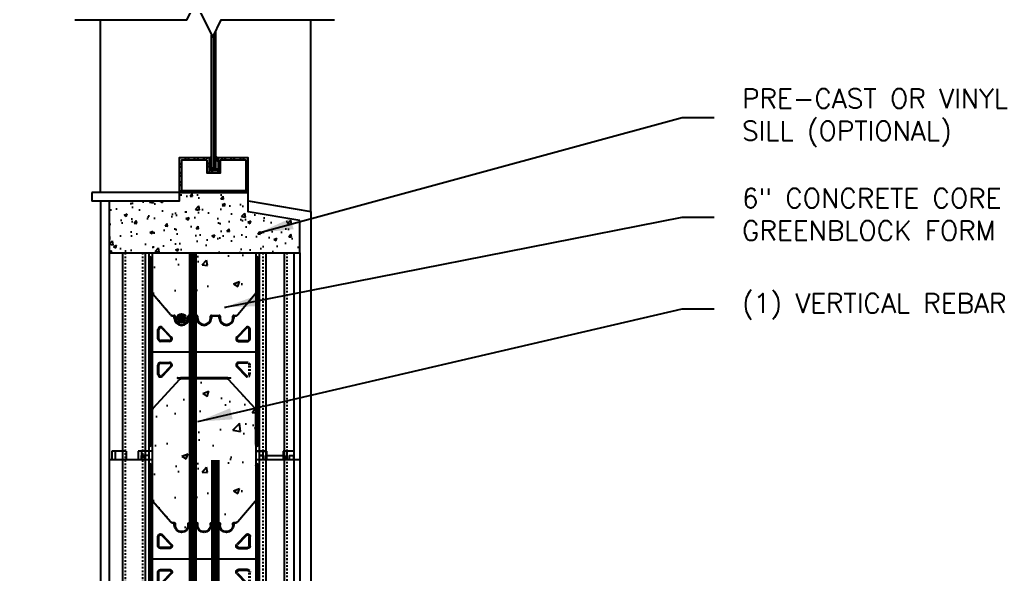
# Model space of a CAD drawing. Header units: inches. Extents: x -50 to 119, y -110 to 80.
# Drawn here: x 52.9 to 110.2, y -74.1 to -41.9 of the extents above; entities that cross this region are included whole.
import ezdxf

# ---------------------------------------------------------------- set-up
doc = ezdxf.new("R2010")
doc.units = ezdxf.units.IN
doc.header["$MEASUREMENT"] = 0
doc.linetypes.add('DASHED2', pattern=[0.375, 0.25, -0.125])
for name, color, linetype in [('LAYER 12', 12, 'Continuous'), ('LAYER 13', 13, 'Continuous'), ('LAYER 3', 3, 'Continuous'), ('LAYER 5', 5, 'Continuous'), ('LAYER 7', 7, 'Continuous'), ('LAYER 8', 8, 'Continuous')]:
    doc.layers.add(name, color=color, linetype=linetype)
doc.styles.add('NOTES', font='simplex.shx', dxfattribs={"height": 1})
doc.dimstyles.new('DIM-16', dxfattribs={"dimscale": 16, "dimtxt": 0.09375, "dimasz": 0.125, "dimexe": 0.1875, "dimexo": 0.0625, "dimgap": 0.0625, "dimtad": 0, "dimtih": 1, "dimtoh": 1, "dimdec": 4, "dimzin": 3, "dimdsep": 46, "dimlunit": 4, "dimtxsty": 'NOTES', "dimcen": 0.0625, "dimclrt": 4, "dimadec": 0, "dimazin": 0, "dimtfac": 1, "dimtdec": 4, "dimtofl": 0, "dimtmove": 0, "dimatfit": 3, "dimfxl": 1, "dimfrac": 2, "dimtolj": 1, "dimtzin": 0, "dimarcsym": 0})

# ---------------------------------------------------------------- blocks, each defined once
blk = doc.blocks.new('A$C01DD0D20')
at = {"layer": 'LAYER 12'}
for p, q in [((0.35, 12.5), (0.975, 12.5)), ((0.35, 12.5), (0.35, 0)), ((0.35, 12.5), (0.975, 12.5)), ((0.35, 12.5), (0.35, 12)), ((0.925, 12.5), (0.925, 0)), ((0.975, 12.5), (0.975, 12)), ((0.975, 12.5), (0.975, 12)), ((1.937, 12.5), (1.937, 12)), ((1.937, 12.5), (2.562, 12.5)), ((1.937, 12.5), (1.937, 12)), ((1.937, 12.5), (2.562, 12.5)), ((1.987, 12.5), (1.987, 0)), ((2.112, 12.25), (2.112, 12)), ((2.112, 12.25), (2.362, 12.25)), ((2.362, 12.25), (2.362, 0)), ((2.562, 12.5), (2.562, 12)), ((8.562, 12.5), (9.187, 12.5)), ((8.562, 12.5), (8.562, 12)), ((8.562, 12.5), (9.187, 12.5)), ((8.762, 12.25), (8.762, 0)), ((8.762, 12.25), (9.012, 12.25)), ((8.762, 12.25), (8.762, 12)), ((8.762, 12.25), (9.012, 12.25)), ((9.012, 12.25), (9.012, 12)), ((9.012, 12.25), (9.012, 12)), ((9.187, 12.5), (9.187, 12)), ((9.187, 12.5), (9.187, 12)), ((10.087, 12.5), (10.087, 12)), ((10.087, 12.5), (10.712, 12.5)), ((10.087, 12.5), (10.087, 12)), ((10.087, 12.5), (10.712, 12.5)), ((10.712, 12.5), (10.712, 12)), ((10.712, 12.5), (10.712, 12)), ((2.41, 11.727), (2.497, 11.777)), ((2.456, 11.648), (2.41, 11.727)), ((2.462, 11.625), (2.462, 0.927)), ((2.462, 11.586), (2.462, 11.623)), ((2.497, 11.777), (2.556, 11.675)), ((2.562, 11.65), (2.562, 9.67)), ((8.562, 9.67), (8.562, 11.65)), ((8.569, 11.675), (8.628, 11.777)), ((8.628, 11.777), (8.715, 11.727)), ((8.662, 11.625), (8.662, 0.927)), ((8.662, 11.623), (8.662, 11.586)), ((8.715, 11.727), (8.669, 11.648)), ((8.977, 12), (8.977, 0)), ((10.297, 12), (10.297, 0)), ((2.562, 9.67), (2.562, 2.909)), ((2.59, 9.601), (3.608, 8.411)), ((7.517, 8.411), (8.535, 9.601)), ((8.562, 2.909), (8.562, 9.67)), ((3.68, 8.38), (3.687, 8.38)), ((3.837, 8.38), (3.68, 8.38)), ((3.687, 8.38), (3.687, 8.33)), ((3.687, 8.33), (3.787, 8.33)), ((3.837, 8.28), (3.837, 8.225)), ((3.887, 8.225), (3.887, 8.33)), ((4.637, 8.33), (4.637, 8.225)), ((5.137, 8.38), (4.687, 8.38)), ((4.687, 8.225), (4.687, 8.28)), ((4.737, 8.33), (5.087, 8.33)), ((5.137, 8.28), (5.137, 8.225)), ((5.187, 8.225), (5.187, 8.33)), ((5.937, 8.33), (5.937, 8.225)), ((6.437, 8.38), (5.987, 8.38)), ((5.987, 8.225), (5.987, 8.28)), ((6.037, 8.33), (6.387, 8.33)), ((6.437, 8.28), (6.437, 8.225)), ((6.487, 8.225), (6.487, 8.33)), ((7.237, 8.33), (7.237, 8.225)), ((7.445, 8.38), (7.287, 8.38)), ((7.287, 8.225), (7.287, 8.28)), ((7.337, 8.33), (7.437, 8.33)), ((7.437, 8.33), (7.437, 8.38)), ((7.437, 8.38), (7.445, 8.38)), ((2.887, 7.02), (2.887, 7.561)), ((2.937, 7.02), (2.937, 7.561)), ((3.11, 7.63), (3.629, 7.089)), ((3.146, 7.665), (3.665, 7.124)), ((7.979, 7.665), (7.46, 7.124)), ((8.015, 7.63), (7.496, 7.089)), ((8.187, 7.02), (8.187, 7.561)), ((8.237, 7.02), (8.237, 7.561)), ((3.557, 6.92), (3.037, 6.92)), ((7.568, 6.92), (8.087, 6.92)), ((3.557, 6.87), (3.037, 6.87)), ((7.568, 6.87), (8.087, 6.87)), ((2.462, 6.25), (8.662, 6.25)), ((3.037, 5.65), (3.557, 5.65)), ((3.037, 5.6), (3.557, 5.6)), ((3.629, 5.431), (3.11, 4.89)), ((3.665, 5.396), (3.146, 4.855)), ((7.46, 5.396), (7.979, 4.855)), ((7.496, 5.431), (8.015, 4.89)), ((8.087, 5.65), (7.568, 5.65)), ((8.087, 5.6), (7.568, 5.6)), ((8.187, 4.959), (8.187, 5.5)), ((8.237, 4.959), (8.237, 5.5)), ((2.592, 2.979), (4.144, 4.656)), ((4.192, 4.77), (4.036, 4.755)), ((4.036, 4.735), (4.192, 4.72)), ((5.562, 4.77), (4.192, 4.77)), ((4.192, 4.72), (5.562, 4.72)), ((4.25, 4.7), (5.562, 4.7)), ((6.933, 4.77), (5.562, 4.77)), ((5.562, 4.72), (6.933, 4.72)), ((5.562, 4.7), (6.875, 4.7)), ((7.089, 4.755), (6.933, 4.77)), ((6.933, 4.72), (7.089, 4.735)), ((6.981, 4.656), (8.533, 2.979)), ((2.562, 0.9), (2.562, 2.909)), ((8.562, 2.909), (8.562, 0.9)), ((2.456, 0.902), (2.41, 0.823)), ((2.41, 0.823), (2.497, 0.773)), ((2.462, 0.964), (2.462, 0.927)), ((2.497, 0.773), (2.556, 0.875)), ((8.569, 0.875), (8.628, 0.773)), ((8.628, 0.773), (8.715, 0.823)), ((8.662, 0.927), (8.662, 0.964)), ((8.715, 0.823), (8.669, 0.902)), ((0.35, 0.5), (0.975, 0.5)), ((0.35, 0.5), (0.975, 0.5)), ((0.35, 0.5), (0.35, 0)), ((0.35, 0.5), (0.975, 0.5)), ((0.35, 0.5), (0.35, 0)), ((0.35, 0.5), (0.975, 0.5)), ((0.35, 0.5), (0.975, 0.5)), ((0.35, 0.5), (0.975, 0.5)), ((0.35, 0.5), (0.975, 0.5)), ((0.35, 0.5), (0.35, 0)), ((0.35, 0.5), (0.975, 0.5)), ((0.35, 0.5), (0.35, 0)), ((0.35, 0.5), (0.975, 0.5)), ((0.35, 0.5), (0.975, 0.5)), ((0.35, 0.5), (0.975, 0.5)), ((0.35, 0.5), (0.975, 0.5)), ((0.35, 0.5), (0.35, 0)), ((0.35, 0.5), (0.975, 0.5)), ((0.35, 0.5), (0.975, 0.5)), ((0.35, 0.5), (0.975, 0.5)), ((0.35, 0.5), (0.975, 0.5)), ((0.35, 0.5), (0.35, 0)), ((0.35, 0.5), (0.975, 0.5)), ((0.35, 0.5), (0.975, 0.5)), ((0.35, 0.5), (0.975, 0.5)), ((0.35, 0.5), (0.35, 0)), ((0.35, 0.5), (0.975, 0.5)), ((0.35, 0.5), (0.35, 0)), ((0.35, 0.5), (0.35, 0)), ((0.375, 0.25), (0.375, 0)), ((0.625, 0.25), (0.375, 0.25)), ((0.375, 0.25), (0.375, 0)), ((0.625, 0.25), (0.375, 0.25)), ((0.375, 0.25), (0.375, 0)), ((0.625, 0.25), (0.375, 0.25)), ((0.625, 0.25), (0.625, 0)), ((0.625, 0.25), (0.625, 0)), ((0.625, 0.25), (0.625, 0)), ((1.937, 0.25), (0.875, 0.25)), ((0.875, 0.25), (0.875, 0)), ((1.937, 0.25), (0.875, 0.25)), ((0.875, 0.25), (0.875, 0)), ((1.937, 0.25), (0.875, 0.25)), ((0.875, 0.25), (0.875, 0)), ((0.975, 0.5), (0.975, 0)), ((0.975, 0.5), (0.975, 0)), ((0.975, 0.5), (0.975, 0)), ((0.975, 0.5), (0.975, 0)), ((0.975, 0.5), (0.975, 0)), ((0.975, 0.5), (0.975, 0)), ((0.975, 0.5), (0.975, 0)), ((0.975, 0.5), (0.975, 0)), ((0.975, 0.5), (0.975, 0)), ((0.975, 0.5), (0.975, 0)), ((0.975, 0.5), (0.975, 0)), ((0.975, 0.5), (0.975, 0)), ((0.975, 0.5), (0.975, 0)), ((0.975, 0.5), (0.975, 0)), ((0.975, 0.5), (0.975, 0)), ((0.975, 0.5), (0.975, 0)), ((0.975, 0.5), (0.975, 0)), ((0.975, 0.5), (0.975, 0)), ((0.975, 0.5), (0.975, 0)), ((0.975, 0.5), (0.975, 0)), ((1.937, 0.5), (1.937, 0)), ((1.937, 0.5), (2.562, 0.5)), ((1.937, 0.5), (1.937, 0)), ((1.937, 0.5), (2.562, 0.5)), ((1.937, 0.5), (1.937, 0)), ((1.937, 0.5), (2.562, 0.5)), ((1.937, 0.5), (1.937, 0)), ((1.937, 0.5), (2.562, 0.5)), ((1.937, 0.5), (1.937, 0)), ((1.937, 0.5), (2.562, 0.5)), ((1.937, 0.5), (1.937, 0)), ((1.937, 0.5), (2.562, 0.5)), ((1.937, 0.5), (1.937, 0)), ((1.937, 0.5), (2.562, 0.5)), ((1.937, 0.5), (1.937, 0)), ((2.562, 0.5), (1.937, 0.5)), ((1.937, 0.5), (1.937, 0)), ((1.937, 0.5), (2.562, 0.5)), ((1.937, 0.5), (1.937, 0)), ((1.937, 0.5), (2.562, 0.5)), ((1.937, 0.5), (1.937, 0)), ((1.937, 0.5), (2.562, 0.5)), ((1.937, 0.5), (1.937, 0)), ((1.937, 0.5), (2.562, 0.5)), ((1.937, 0.5), (1.937, 0)), ((1.937, 0.5), (2.562, 0.5)), ((1.937, 0.5), (1.937, 0)), ((1.937, 0.5), (2.562, 0.5)), ((1.937, 0.5), (1.937, 0)), ((1.937, 0.5), (2.562, 0.5)), ((1.937, 0.5), (1.937, 0)), ((1.937, 0.5), (2.562, 0.5)), ((1.937, 0.5), (1.937, 0)), ((1.937, 0.5), (2.562, 0.5)), ((1.937, 0.5), (1.937, 0)), ((1.937, 0.5), (2.562, 0.5)), ((1.937, 0.5), (1.937, 0)), ((2.562, 0.5), (1.937, 0.5)), ((1.937, 0.5), (1.937, 0)), ((1.937, 0.5), (2.562, 0.5)), ((1.937, 0.5), (1.937, 0)), ((1.937, 0.5), (2.562, 0.5)), ((1.937, 0.5), (1.937, 0)), ((2.562, 0.5), (1.937, 0.5)), ((1.937, 0.5), (1.937, 0)), ((1.937, 0.5), (2.562, 0.5)), ((2.112, 0.25), (2.112, 0)), ((2.112, 0.25), (2.362, 0.25)), ((2.112, 0.25), (2.112, 0)), ((2.112, 0.25), (2.362, 0.25)), ((2.112, 0.25), (2.112, 0)), ((2.112, 0.25), (2.362, 0.25)), ((2.112, 0.25), (2.112, 0)), ((2.362, 0.25), (2.112, 0.25)), ((2.112, 0.25), (2.112, 0)), ((2.112, 0.25), (2.362, 0.25)), ((2.112, 0.25), (2.112, 0)), ((2.112, 0.25), (2.362, 0.25)), ((2.112, 0.25), (2.112, 0)), ((2.112, 0.25), (2.362, 0.25)), ((2.112, 0.25), (2.112, 0)), ((2.112, 0.25), (2.362, 0.25)), ((2.112, 0.25), (2.112, 0)), ((2.112, 0.25), (2.362, 0.25)), ((2.112, 0.25), (2.112, 0)), ((2.362, 0.25), (2.112, 0.25)), ((2.112, 0.25), (2.112, 0)), ((2.112, 0.25), (2.362, 0.25)), ((2.112, 0.25), (2.112, 0)), ((2.362, 0.25), (2.112, 0.25)), ((2.362, 0.25), (2.362, 0)), ((2.362, 0.25), (2.362, 0)), ((2.362, 0.25), (2.362, 0)), ((2.562, 0.5), (2.562, 0)), ((2.562, 0.5), (2.562, 0)), ((2.562, 0.5), (2.562, 0)), ((2.562, 0.5), (2.562, 0)), ((2.562, 0.5), (2.562, 0)), ((2.562, 0.5), (2.562, 0)), ((2.562, 0.5), (2.562, 0)), ((2.562, 0.5), (2.562, 0)), ((2.562, 0.5), (2.562, 0)), ((2.562, 0.5), (2.562, 0)), ((2.562, 0.5), (2.562, 0)), ((8.562, 0.5), (9.183, 0.5)), ((8.562, 0.5), (9.183, 0.5)), ((8.562, 0.5), (9.183, 0.5)), ((8.758, 0.25), (8.758, 0)), ((8.758, 0.25), (9.008, 0.25)), ((8.758, 0.25), (9.008, 0.25)), ((8.758, 0.25), (8.758, 0)), ((8.758, 0.25), (9.008, 0.25)), ((8.762, 0.5), (8.762, 0)), ((8.762, 0.5), (9.387, 0.5)), ((8.962, 0.25), (9.212, 0.25)), ((9.008, 0.25), (9.008, 0)), ((9.008, 0.25), (9.008, 0)), ((9.008, 0.25), (9.008, 0)), ((9.183, 0.5), (9.183, 0)), ((9.183, 0.5), (9.183, 0)), ((9.183, 0.5), (9.183, 0)), ((9.212, 0.25), (9.212, 0)), ((9.387, 0.5), (9.387, 0)), ((10.083, 0.5), (10.083, 0)), ((10.083, 0.5), (10.708, 0.5)), ((10.083, 0.5), (10.083, 0)), ((10.083, 0.5), (10.708, 0.5)), ((10.083, 0.5), (10.083, 0)), ((10.083, 0.5), (10.708, 0.5)), ((10.287, 0.5), (10.287, 0)), ((10.287, 0.5), (10.912, 0.5)), ((10.708, 0.5), (10.708, 0)), ((10.708, 0.5), (10.708, 0)), ((10.708, 0.5), (10.708, 0)), ((10.912, 0.5), (10.912, 0))]:
    blk.add_line(p, q, dxfattribs=at)
at = {"layer": 'LAYER 12', "linetype": 'DASHED2', "ltscale": 0.15}
for p, q in [((0.765, 12.5), (0.765, 0)), ((2.147, 12.5), (2.147, 0)), ((9.137, 12), (9.137, 0)), ((10.137, 12), (10.137, 0)), ((2.887, 4.959), (2.887, 5.5)), ((2.937, 4.959), (2.937, 5.5))]:
    blk.add_line(p, q, dxfattribs=at)
at = {"layer": 'LAYER 12'}
for centre, radius, start, end in [((2.412, 11.623), 0.05, 0, 30), ((2.512, 11.65), 0.05, 0, 30), ((8.612, 11.65), 0.05, 150, 180), ((8.712, 11.623), 0.05, 150, 180), ((2.662, 9.67), 0.1, 180, 223.8309), ((8.462, 9.67), 0.1, 316.1691, 360), ((3.68, 8.48), 0.1, 223.8309, 270), ((3.787, 8.28), 0.05, 360, 90), ((3.837, 8.33), 0.05, 0, 90), ((4.262, 8.225), 0.425, 180, 360), ((4.262, 8.225), 0.375, 180, 0), ((4.687, 8.33), 0.05, 90, 180), ((4.737, 8.28), 0.05, 90, 180), ((5.087, 8.28), 0.05, 360, 90), ((5.137, 8.33), 0.05, 0, 90), ((5.562, 8.225), 0.425, 180, 270), ((5.562, 8.225), 0.375, 180, 270), ((5.562, 8.225), 0.425, 270, 0), ((5.562, 8.225), 0.375, 270, 0), ((5.987, 8.33), 0.05, 90, 180), ((6.037, 8.28), 0.05, 90, 180), ((6.387, 8.28), 0.05, 0, 90), ((6.437, 8.33), 0.05, 0, 90), ((6.862, 8.225), 0.425, 180, 0), ((6.862, 8.225), 0.375, 180, 0), ((7.287, 8.33), 0.05, 90, 180), ((7.337, 8.28), 0.05, 90, 180), ((7.445, 8.48), 0.1, 270, 316.1691), ((3.037, 7.561), 0.15, 43.8309, 180), ((3.037, 7.561), 0.1, 43.8309, 180), ((8.087, 7.561), 0.15, 0, 136.1691), ((8.087, 7.561), 0.1, 0, 136.1691), ((3.037, 7.02), 0.15, 180, 270), ((3.037, 7.02), 0.1, 180, 270), ((3.557, 7.02), 0.15, 270, 43.8309), ((3.557, 7.02), 0.1, 270, 43.8309), ((7.568, 7.02), 0.15, 136.1691, 270), ((7.568, 7.02), 0.1, 136.1691, 270), ((8.087, 7.02), 0.15, 270, 0), ((8.087, 7.02), 0.1, 270, 360), ((3.557, 5.5), 0.15, 316.1691, 90), ((3.557, 5.5), 0.1, 316.1691, 90), ((7.568, 5.5), 0.15, 90, 223.8309), ((7.568, 5.5), 0.1, 90, 223.8309), ((8.087, 5.5), 0.15, 360, 90), ((8.087, 5.5), 0.1, 0, 90), ((4.037, 4.745), 0.01, 97.4099, 262.5901), ((4.25, 4.55), 0.15, 90, 135), ((6.875, 4.55), 0.15, 45, 90), ((7.088, 4.745), 0.01, 277.4099, 82.5901), ((8.087, 4.959), 0.15, 223.8309, 360), ((8.087, 4.959), 0.1, 223.8309, 0), ((2.662, 2.909), 0.1, 135, 180), ((8.462, 2.909), 0.1, 360, 45), ((2.412, 0.927), 0.05, 330, 360), ((2.512, 0.9), 0.05, 330, 360), ((8.612, 0.9), 0.05, 180, 210), ((8.712, 0.927), 0.05, 180, 210)]:
    blk.add_arc(centre, radius, start, end, dxfattribs=at)
at = {"layer": 'LAYER 12', "linetype": 'DASHED2', "ltscale": 0.15}
for centre, radius, start, end in [((3.037, 5.5), 0.15, 90, 180), ((3.037, 5.5), 0.1, 90, 180), ((3.037, 4.959), 0.15, 180, 316.1691), ((3.037, 4.959), 0.1, 180, 316.1691)]:
    blk.add_arc(centre, radius, start, end, dxfattribs=at)
at = {"layer": 'LAYER 5'}
for p, q in [((2.562, 12.5), (2.562, 0)), ((8.562, 12.5), (8.562, 0)), ((0, 12), (0, 0)), ((0, 12), (2.562, 12)), ((8.562, 12), (11.062, 12)), ((11.062, 12), (11.062, 0)), ((0, 0), (2.562, 0)), ((8.562, 0), (11.062, 0))]:
    blk.add_line(p, q, dxfattribs=at)

msp = doc.modelspace()

# ---------------------------------------------------------------- hatches: boundary and pattern name
at = {"layer": 'LAYER 12'}
h = msp.add_hatch(dxfattribs=at)
h.set_pattern_fill('ANSI31', color=256, scale=0.5, style=0)
h.set_pattern_definition([(45, (63.937415, -50.67978), (-0.044194, 0.044194), [])])
h.paths.add_polyline_path([(64.43742, -50.55478), (63.93742, -50.55478), (63.93742, -50.67978), (64.43742, -50.67978)])
at = {"layer": 'LAYER 13'}
h = msp.add_hatch(dxfattribs=at)
h.set_pattern_fill('AR-CONC', color=256, scale=0.25, style=0)
h.set_pattern_definition([(50, (58.1249, -55.4298), (1.79315, -0.15688), [0.1875, -2.0625]), (355, (58.125, -55.4298), (-0.34688, 1.88048), [0.15, -1.65]), (100.451, (58.2743, -55.4429), (1.44627, 1.7236), [0.15935, -1.75286]), (46.184, (58.125, -54.9298), (2.6681, -0.4138), [0.28125, -3.09375]), (96.636, (58.3473, -54.9643), (2.33666, 2.4353), [0.239, -2.6293]), (351.184, (58.125, -54.9298), (2.33665, 2.4353), [0.225, -2.475]), (21, (58.3749, -55.0548), (1.49227, -1.00655), [0.1875, -2.0625]), (326, (58.375, -55.0548), (0.6083, 1.81288), [0.15, -1.65]), (71.451, (58.4993, -55.1387), (2.10056, 0.80633), [0.15935, -1.75286]), (37.5, (58.1249, -55.4298), (0.0304, 0.832235), [0, -1.63, 0, -1.675, 0, -1.65625]), (7.5, (58.1249, -55.4298), (0.657674, 0.98603), [0, -0.955, 0, -1.5925, 0, -0.63125]), (327.5, (57.5674, -55.4298), (1.334556, -0.056387), [0, -0.625, 0, -1.95, 0, -2.5875]), (317.5, (57.3174, -55.4298), (1.45797, 0.25026), [0, -0.8125, 0, -1.295, 0, -1.8375])])
h.paths.add_polyline_path([(66.18742, -51.92978), (62.18742, -51.92978), (62.18742, -52.42978), (58.12492, -52.42978), (58.12492, -55.42978), (69.18742, -55.42978), (69.18742, -53.90448), (69.18742, -53.55478), (66.18742, -53.05478)])
h = msp.add_hatch(dxfattribs=at)
h.set_pattern_fill('AR-CONC', color=256, scale=0.5, style=0)
h.set_pattern_definition([(50, (60.625, -59.5798), (3.5863, -0.3138), [0.375, -4.125]), (355, (60.625, -59.5798), (-0.6938, 3.761), [0.3, -3.3]), (100.45, (60.9238, -59.606), (2.8925, 3.4472), [0.3187, -3.5057]), (46.184, (60.625, -58.58), (5.3362, -0.8276), [0.5625, -6.1875]), (96.64, (61.0696, -58.649), (4.6733, 4.8706), [0.478, -5.2586]), (351.18, (60.625, -58.58), (4.6733, 4.8706), [0.45, -4.95]), (21, (61.125, -58.8298), (2.9845, -2.0131), [0.375, -4.125]), (326, (61.125, -58.8298), (1.2166, 3.6258), [0.3, -3.3]), (71.45, (61.3736, -58.9975), (4.2011, 1.6127), [0.3187, -3.5057]), (37.5, (60.6249, -59.5798), (0.0608, 1.66447), [0, -3.26, 0, -3.35, 0, -3.3125]), (7.5, (60.625, -59.5798), (1.31535, 1.97206), [0, -1.91, 0, -3.185, 0, -1.2625]), (327.5, (59.5099, -59.5798), (2.66911, -0.11277), [0, -1.25, 0, -3.9, 0, -5.175]), (317.5, (59.01, -59.5798), (2.9159, 0.5005), [0, -1.625, 0, -2.59, 0, -3.675])])
h.paths.add_polyline_path([(62.97492, -55.42978), (60.62492, -55.42978), (60.62492, -57.75955, 0.19361452), (60.65278, -57.8288), (61.6704, -59.01903, 0.22352826), (61.74992, -59.04951), (61.74992, -59.04978), (61.89992, -59.04978, -0.41421356), (61.94992, -59.09978), (61.94992, -59.20478, 1), (62.69992, -59.20478), (62.69992, -59.09978, -0.41421356), (62.74992, -59.04978), (62.97492, -59.04978)])
h.paths.add_polyline_path([(62.57492, -59.20478, -1), (62.07492, -59.20478, -1)], flags=16)
h.paths.add_polyline_path([(66.62492, -55.78024), (66.62492, -55.42978), (62.97492, -55.42978), (62.97492, -59.04978), (63.19992, -59.04978, -0.41421356), (63.24992, -59.09978), (63.24992, -59.20478, 0.41421356), (63.62492, -59.57978, 0.41421356), (63.99992, -59.20478), (63.99992, -59.09978, -0.41421356), (64.04992, -59.04978), (64.49992, -59.04978, -0.41421356), (64.54992, -59.09978), (64.54992, -59.20478, 1), (65.29992, -59.20478), (65.29992, -59.09978, -0.41421356), (65.34992, -59.04978), (65.50729, -59.04978, 0.2344145), (65.58692, -59.01028), (66.60454, -57.82005, 0.16689885), (66.62492, -57.75838)])
h = msp.add_hatch(dxfattribs=at)
h.set_pattern_fill('AR-CONC', color=256, scale=0.5, style=0)
h.set_pattern_definition([(50, (60.625, -71.5798), (3.5863, -0.3138), [0.375, -4.125]), (355, (60.625, -71.5798), (-0.6938, 3.761), [0.3, -3.3]), (100.45, (60.9238, -71.606), (2.8925, 3.4472), [0.3187, -3.5057]), (46.184, (60.625, -70.58), (5.3362, -0.8276), [0.5625, -6.1875]), (96.636, (61.0696, -70.649), (4.6733, 4.8706), [0.478, -5.2586]), (351.184, (60.625, -70.58), (4.6733, 4.8706), [0.45, -4.95]), (21, (61.125, -70.8298), (2.9845, -2.0131), [0.375, -4.125]), (326, (61.125, -70.8298), (1.2166, 3.6258), [0.3, -3.3]), (71.45, (61.3736, -70.9975), (4.2011, 1.6127), [0.3187, -3.5057]), (37.5, (60.6249, -71.5798), (0.0608, 1.66447), [0, -3.26, 0, -3.35, 0, -3.3125]), (7.5, (60.625, -71.5798), (1.31535, 1.97206), [0, -1.91, 0, -3.185, 0, -1.2625]), (327.5, (59.5099, -71.5798), (2.66911, -0.11277), [0, -1.25, 0, -3.9, 0, -5.175]), (317.5, (59.01, -71.5798), (2.91593, 0.50052), [0, -1.625, 0, -2.59, 0, -3.675])])
h.paths.add_polyline_path([(62.97492, -62.72978), (62.31205, -62.72978, 0.21910702), (62.1981, -62.78223), (60.64895, -64.45617, 0.17887258), (60.62492, -64.5212), (60.62492, -66.52932), (60.62492, -67.42978), (60.62492, -69.75955, 0.19361452), (60.65278, -69.8288), (61.6704, -71.01903, 0.22352826), (61.74992, -71.04951), (61.74992, -71.04978), (61.89992, -71.04978, -0.41421356), (61.94992, -71.09978), (61.94992, -71.20478, 1), (62.69992, -71.20478), (62.69992, -71.09978, -0.41421356), (62.74992, -71.04978), (62.97492, -71.04978)])
h.paths.add_polyline_path([(64.27492, -62.72978), (63.62492, -62.72978), (62.97492, -62.72978), (62.97492, -71.04978), (63.19992, -71.04978, -0.41421356), (63.24992, -71.09978), (63.24992, -71.20478, 0.41421356), (63.62492, -71.57978, 0.41421356), (63.99992, -71.20478), (63.99992, -71.09978, -0.41421356), (64.04992, -71.04978), (64.27492, -71.04978)])
h.paths.add_polyline_path([(66.62492, -64.5212, 0.19891237), (66.59563, -64.45049), (65.04385, -62.77371, 0.19891237), (64.93778, -62.72978), (64.27492, -62.72978), (64.27492, -71.04978), (64.49992, -71.04978, -0.41421356), (64.54992, -71.09978), (64.54992, -71.20478, 1), (65.29992, -71.20478), (65.29992, -71.09978, -0.41421356), (65.34992, -71.04978), (65.50729, -71.04978, 0.2344145), (65.58692, -71.01028), (66.60454, -69.82005, 0.16689885), (66.62492, -69.75838), (66.62492, -66.92978)])
at = {"layer": 'LAYER 8'}
h = msp.add_hatch(dxfattribs=at)
h.set_pattern_fill('ANSI32', color=256, style=0)
h.set_pattern_definition([(45, (62.1874, -51.92978), (-0.265165, 0.265165), []), (45, (62.3642, -51.92978), (-0.265165, 0.265165), [])])
h.paths.add_polyline_path([(63.93742, -49.92978), (62.18742, -49.92978), (62.18742, -51.92978), (66.18742, -51.92978), (66.18742, -49.92978), (64.43742, -49.92978), (64.43742, -50.67978), (63.93742, -50.67978)])
h.paths.add_polyline_path([(63.81242, -50.05478), (62.31242, -50.05478), (62.31242, -51.80478), (66.06242, -51.80478), (66.06242, -50.05478), (64.56242, -50.05478), (64.56242, -50.80478), (63.81242, -50.80478)], flags=16)
msp.add_hatch(color=256, dxfattribs=at).paths.add_polyline_path([(62.57492, -59.20478, 1), (62.07492, -59.20478, 1)])

# ---------------------------------------------------------------- linework, layer by layer
at = {"layer": 'LAYER 12'}
for p, q in [((64.18742, -50.49228), (64.18742, -42.80478)), ((63.93742, -50.55478), (64.43742, -50.55478)), ((58.88992, -55.42978), (58.88992, -67.42978)), ((60.20992, -55.42978), (60.20992, -67.42978)), ((60.42492, -55.42978), (60.42492, -67.42978)), ((66.82492, -55.42978), (66.82492, -67.42978)), ((67.19992, -55.42978), (67.19992, -67.42978)), ((68.26242, -55.42978), (68.26242, -67.42978)), ((68.83742, -55.42978), (68.83742, -67.42978)), ((60.55913, -55.6529), (60.47253, -55.7029)), ((60.47253, -55.7029), (60.51822, -55.78203)), ((60.52492, -55.80478), (60.52492, -66.50253)), ((60.52492, -55.80703), (60.52492, -55.84364)), ((60.61822, -55.75524), (60.55913, -55.6529)), ((60.62492, -57.75955), (60.62492, -55.78024)), ((66.62492, -55.78024), (66.62492, -57.75955)), ((66.6907, -55.6529), (66.63161, -55.75524)), ((66.7773, -55.7029), (66.6907, -55.6529)), ((66.72492, -55.80478), (66.72492, -66.50253)), ((66.72492, -55.84364), (66.72492, -55.80703)), ((66.73161, -55.78203), (66.7773, -55.7029)), ((60.62492, -64.5212), (60.62492, -57.75955)), ((61.6704, -59.01903), (60.65278, -57.8288)), ((66.59706, -57.8288), (65.57943, -59.01903)), ((66.62492, -57.75955), (66.62492, -64.5212)), ((61.74992, -59.04978), (61.74254, -59.04978)), ((61.74254, -59.04978), (61.89992, -59.04978)), ((61.74992, -59.09978), (61.74992, -59.04978)), ((61.84992, -59.09978), (61.74992, -59.09978)), ((61.89992, -59.20478), (61.89992, -59.14978)), ((61.94992, -59.09978), (61.94992, -59.20478)), ((62.69992, -59.20478), (62.69992, -59.09978)), ((62.74992, -59.04978), (63.19992, -59.04978)), ((62.74992, -59.14978), (62.74992, -59.20478)), ((63.14992, -59.09978), (62.79992, -59.09978)), ((63.19992, -59.20478), (63.19992, -59.14978)), ((63.24992, -59.09978), (63.24992, -59.20478)), ((63.99992, -59.20478), (63.99992, -59.09978)), ((64.04992, -59.04978), (64.49992, -59.04978)), ((64.04992, -59.14978), (64.04992, -59.20478)), ((64.44992, -59.09978), (64.09992, -59.09978)), ((64.49992, -59.20478), (64.49992, -59.14978)), ((64.54992, -59.09978), (64.54992, -59.20478)), ((65.29992, -59.20478), (65.29992, -59.09978)), ((65.34992, -59.04978), (65.50729, -59.04978)), ((65.34992, -59.14978), (65.34992, -59.20478)), ((65.49992, -59.09978), (65.39992, -59.09978)), ((65.50729, -59.04978), (65.49992, -59.04978)), ((65.49992, -59.04978), (65.49992, -59.09978)), ((60.94992, -60.40978), (60.94992, -59.86876)), ((60.99992, -60.40978), (60.99992, -59.86876)), ((61.17205, -59.7995), (61.69144, -60.34053)), ((61.20812, -59.76488), (61.72751, -60.3059)), ((66.04171, -59.76488), (65.52233, -60.3059)), ((66.07778, -59.7995), (65.55839, -60.34053)), ((66.24992, -60.40978), (66.24992, -59.86876)), ((66.29992, -60.40978), (66.29992, -59.86876)), ((61.6193, -60.50978), (61.09992, -60.50978)), ((61.6193, -60.55978), (61.09992, -60.55978)), ((65.63053, -60.50978), (66.14992, -60.50978)), ((65.63053, -60.55978), (66.14992, -60.55978)), ((66.72492, -61.17978), (60.52492, -61.17978)), ((61.09992, -61.77978), (61.6193, -61.77978)), ((61.09992, -61.82978), (61.6193, -61.82978)), ((66.14992, -61.77978), (65.63053, -61.77978)), ((66.14992, -61.82978), (65.63053, -61.82978)), ((60.94992, -62.4708), (60.94992, -61.92978)), ((60.99992, -62.4708), (60.99992, -61.92978)), ((61.69144, -61.99903), (61.17205, -62.54006)), ((61.72751, -62.03366), (61.20812, -62.57468)), ((65.52233, -62.03366), (66.04171, -62.57468)), ((65.55839, -61.99903), (66.07778, -62.54006)), ((62.20598, -62.77371), (60.6542, -64.45049)), ((62.09853, -62.67486), (62.25464, -62.65978)), ((62.25464, -62.70978), (62.09853, -62.6947)), ((62.25464, -62.65978), (63.62492, -62.65978)), ((63.62492, -62.70978), (62.25464, -62.70978)), ((63.62492, -62.72978), (62.31205, -62.72978)), ((63.62492, -62.65978), (64.99519, -62.65978)), ((64.99519, -62.70978), (63.62492, -62.70978)), ((64.93778, -62.72978), (63.62492, -62.72978)), ((64.99519, -62.65978), (65.1513, -62.67486)), ((65.1513, -62.6947), (64.99519, -62.70978)), ((66.59563, -64.45049), (65.04385, -62.77371)), ((60.62492, -64.5212), (60.62492, -66.52932)), ((66.62492, -66.52932), (66.62492, -64.5212)), ((58.27492, -66.92978), (58.27492, -67.42978)), ((58.89992, -66.92978), (58.27492, -66.92978)), ((58.47921, -66.92978), (58.47921, -67.42978)), ((59.10421, -66.92978), (58.47921, -66.92978)), ((58.47921, -66.92978), (58.47921, -67.42978)), ((59.10421, -66.92978), (58.47921, -66.92978)), ((58.47921, -66.92978), (58.47921, -67.42978)), ((59.10421, -66.92978), (58.47921, -66.92978)), ((58.89992, -66.92978), (58.89992, -67.42978)), ((59.10421, -66.92978), (59.10421, -67.42978)), ((59.10421, -66.92978), (59.10421, -67.42978)), ((59.10421, -66.92978), (59.10421, -67.42978)), ((59.79992, -66.92978), (59.79992, -67.42978)), ((60.42492, -66.92978), (59.79992, -66.92978)), ((60.00421, -66.92978), (60.00421, -67.42978)), ((60.62492, -66.92978), (60.00421, -66.92978)), ((60.00421, -66.92978), (60.00421, -67.42978)), ((60.62492, -66.92978), (60.00421, -66.92978)), ((60.00421, -66.92978), (60.00421, -67.42978)), ((60.62492, -66.92978), (60.00421, -66.92978)), ((60.42492, -66.92978), (60.42492, -67.42978)), ((60.47253, -66.60666), (60.51822, -66.52753)), ((60.55913, -66.65666), (60.47253, -66.60666)), ((60.52492, -66.50253), (60.52492, -66.46592)), ((60.61822, -66.55432), (60.55913, -66.65666)), ((66.62492, -66.92978), (66.62492, -67.42978)), ((67.24992, -66.92978), (66.62492, -66.92978)), ((67.24992, -66.92978), (66.62492, -66.92978)), ((67.24992, -66.92978), (66.62492, -66.92978)), ((67.24992, -66.92978), (66.62492, -66.92978)), ((66.62492, -66.92978), (66.62492, -67.42978)), ((67.24992, -66.92978), (66.62492, -66.92978)), ((66.62492, -66.92978), (66.62492, -67.42978)), ((67.24992, -66.92978), (66.62492, -66.92978)), ((67.24992, -66.92978), (66.62492, -66.92978)), ((67.24992, -66.92978), (66.62492, -66.92978)), ((67.24992, -66.92978), (66.62492, -66.92978)), ((66.62492, -66.92978), (66.62492, -67.42978)), ((67.24992, -66.92978), (66.62492, -66.92978)), ((67.24992, -66.92978), (66.62492, -66.92978)), ((67.24992, -66.92978), (66.62492, -66.92978)), ((67.24992, -66.92978), (66.62492, -66.92978)), ((66.62492, -66.92978), (66.62492, -67.42978)), ((67.24992, -66.92978), (66.62492, -66.92978)), ((67.24992, -66.92978), (66.62492, -66.92978)), ((66.62492, -66.92978), (66.62492, -67.42978)), ((66.62492, -66.92978), (67.24992, -66.92978)), ((67.24992, -66.92978), (66.62492, -66.92978)), ((66.62492, -66.92978), (66.62492, -67.42978)), ((67.24992, -66.92978), (66.62492, -66.92978)), ((66.62492, -66.92978), (66.62492, -67.42978)), ((66.62492, -66.92978), (67.24992, -66.92978)), ((66.62492, -66.92978), (66.62492, -67.42978)), ((67.24992, -66.92978), (66.62492, -66.92978)), ((67.24992, -66.92979), (66.62492, -66.92979)), ((66.62492, -66.92979), (66.62492, -67.42979)), ((67.24992, -66.92979), (66.62492, -66.92979)), ((66.62492, -66.92979), (66.62492, -67.42979)), ((66.62492, -66.92979), (67.24992, -66.92979)), ((66.6907, -66.65666), (66.63161, -66.55432)), ((66.7773, -66.60666), (66.6907, -66.65666)), ((66.72492, -66.46592), (66.72492, -66.50253)), ((66.73161, -66.52753), (66.7773, -66.60666)), ((67.24992, -66.92978), (67.24992, -67.42978)), ((67.24992, -66.92978), (67.24992, -67.42978)), ((67.24992, -66.92978), (67.24992, -67.42978)), ((67.24992, -66.92978), (67.24992, -67.42978)), ((67.24992, -66.92978), (67.24992, -67.42978)), ((67.24992, -66.92978), (67.24992, -67.42978)), ((67.24992, -66.92978), (67.24992, -67.42978)), ((67.24992, -66.92978), (67.24992, -67.42978)), ((67.24992, -66.92978), (67.24992, -67.42978)), ((67.24992, -66.92978), (67.24992, -67.42978)), ((67.24992, -66.92978), (67.24992, -67.42978)), ((67.24992, -66.92978), (67.24992, -67.42978)), ((67.24992, -66.92978), (67.24992, -67.42978)), ((67.24992, -66.92978), (67.24992, -67.42978)), ((67.24992, -66.92978), (67.24992, -67.42978)), ((67.24992, -66.92978), (67.24992, -67.42978)), ((67.24992, -66.92978), (67.24992, -67.42978)), ((67.24992, -66.92978), (67.24992, -67.42978)), ((67.24992, -66.92978), (67.24992, -67.42978)), ((67.24992, -66.92978), (67.24992, -67.42978)), ((67.24992, -66.92979), (67.24992, -67.42979)), ((67.24992, -66.92979), (67.24992, -67.42979)), ((67.24992, -66.92979), (67.24992, -67.42979)), ((68.83742, -66.92978), (68.21242, -66.92978)), ((68.21242, -66.92978), (68.21242, -67.42978)), ((68.83742, -66.92978), (68.21242, -66.92978)), ((68.21242, -66.92978), (68.21242, -67.42978)), ((68.83742, -66.92978), (68.21242, -66.92978)), ((68.21242, -66.92978), (68.21242, -67.42978)), ((68.83742, -66.92978), (68.21242, -66.92978)), ((68.21242, -66.92978), (68.21242, -67.42978)), ((68.83742, -66.92978), (68.21242, -66.92978)), ((68.21242, -66.92978), (68.21242, -67.42978)), ((68.83742, -66.92978), (68.21242, -66.92978)), ((68.21242, -66.92978), (68.21242, -67.42978)), ((68.83742, -66.92978), (68.21242, -66.92978)), ((68.21242, -66.92978), (68.21242, -67.42978)), ((68.83742, -66.92978), (68.21242, -66.92978)), ((68.21242, -66.92978), (68.21242, -67.42978)), ((68.83742, -66.92978), (68.21242, -66.92978)), ((68.21242, -66.92978), (68.21242, -67.42978)), ((68.83742, -66.92978), (68.21242, -66.92978)), ((68.21242, -66.92978), (68.21242, -67.42978)), ((68.83742, -66.92978), (68.21242, -66.92978)), ((68.21242, -66.92978), (68.21242, -67.42978)), ((68.83742, -66.92978), (68.21242, -66.92978)), ((68.21242, -66.92978), (68.21242, -67.42978)), ((68.83742, -66.92978), (68.21242, -66.92978)), ((68.21242, -66.92978), (68.21242, -67.42978)), ((68.83742, -66.92978), (68.21242, -66.92978)), ((68.21242, -66.92978), (68.21242, -67.42978)), ((68.83742, -66.92978), (68.21242, -66.92978)), ((68.21242, -66.92978), (68.21242, -67.42978)), ((68.83742, -66.92978), (68.21242, -66.92978)), ((68.21242, -66.92978), (68.21242, -67.42978)), ((68.83742, -66.92978), (68.21242, -66.92978)), ((68.21242, -66.92978), (68.21242, -67.42978)), ((68.83742, -66.92978), (68.21242, -66.92978)), ((68.21242, -66.92978), (68.21242, -67.42978)), ((68.83742, -66.92979), (68.21242, -66.92979)), ((68.21242, -66.92979), (68.21242, -67.42979)), ((68.83742, -66.92979), (68.21242, -66.92979)), ((68.21242, -66.92979), (68.21242, -67.42979)), ((68.83742, -66.92978), (68.83742, -67.42978)), ((68.83742, -66.92978), (68.83742, -67.42978)), ((68.83742, -66.92978), (68.83742, -67.42978)), ((68.83742, -66.92978), (68.83742, -67.42978)), ((68.83742, -66.92978), (68.83742, -67.42978)), ((68.83742, -66.92978), (68.83742, -67.42978)), ((68.83742, -66.92978), (68.83742, -67.42978)), ((68.83742, -66.92979), (68.83742, -67.42979)), ((68.83742, -66.92979), (68.83742, -67.42979)), ((59.97492, -67.17978), (59.97492, -67.42978)), ((60.22492, -67.17978), (59.97492, -67.17978)), ((60.17921, -67.17978), (60.17921, -67.42978)), ((60.42921, -67.17978), (60.17921, -67.17978)), ((60.17921, -67.17978), (60.17921, -67.42978)), ((60.42921, -67.17978), (60.17921, -67.17978)), ((60.17921, -67.17978), (60.17921, -67.42978)), ((60.42921, -67.17978), (60.17921, -67.17978)), ((60.42921, -67.17978), (60.42921, -67.42978)), ((60.42921, -67.17978), (60.42921, -67.42978)), ((67.07492, -67.17978), (66.82492, -67.17978)), ((67.07492, -67.17978), (66.82492, -67.17978)), ((67.07492, -67.17978), (66.82492, -67.17978)), ((67.07492, -67.17978), (66.82492, -67.17978)), ((67.07492, -67.17978), (66.82492, -67.17978)), ((67.07492, -67.17978), (66.82492, -67.17978)), ((67.07492, -67.17978), (66.82492, -67.17978)), ((66.82492, -67.17978), (66.82492, -67.42978)), ((66.82492, -67.17978), (67.07492, -67.17978)), ((67.07492, -67.17978), (66.82492, -67.17978)), ((66.82492, -67.17978), (66.82492, -67.42978)), ((66.82492, -67.17978), (67.07492, -67.17978)), ((67.07492, -67.17979), (66.82492, -67.17979)), ((66.82492, -67.17979), (66.82492, -67.42979)), ((66.82492, -67.17979), (67.07492, -67.17979)), ((67.07492, -67.17978), (67.07492, -67.42978)), ((67.07492, -67.17978), (67.07492, -67.42978)), ((67.07492, -67.17978), (67.07492, -67.42978)), ((67.07492, -67.17978), (67.07492, -67.42978)), ((67.07492, -67.17978), (67.07492, -67.42978)), ((67.07492, -67.17978), (67.07492, -67.42978)), ((67.07492, -67.17978), (67.07492, -67.42978)), ((67.07492, -67.17978), (67.07492, -67.42978)), ((67.07492, -67.17978), (67.07492, -67.42978)), ((67.07492, -67.17978), (67.07492, -67.42978)), ((67.07492, -67.17979), (67.07492, -67.42979)), ((67.07492, -67.17979), (67.07492, -67.42979)), ((67.24992, -67.17978), (68.31242, -67.17978)), ((67.24992, -67.17978), (68.31242, -67.17978)), ((67.24992, -67.17979), (68.31242, -67.17979)), ((68.31242, -67.17978), (68.31242, -67.42978)), ((68.31242, -67.17978), (68.31242, -67.42978)), ((68.31242, -67.17979), (68.31242, -67.42979)), ((68.56242, -67.17978), (68.56242, -67.42978)), ((68.56242, -67.17978), (68.81242, -67.17978)), ((68.56242, -67.17978), (68.56242, -67.42978)), ((68.56242, -67.17978), (68.81242, -67.17978)), ((68.56242, -67.17979), (68.56242, -67.42979)), ((68.56242, -67.17979), (68.81242, -67.17979)), ((68.81242, -67.17978), (68.81242, -67.42978)), ((68.81242, -67.17978), (68.81242, -67.42978)), ((68.81242, -67.17979), (68.81242, -67.42979))]:
    msp.add_line(p, q, dxfattribs=at)
at = {"layer": 'LAYER 12', "linetype": 'DASHED2', "ltscale": 0.15}
for p, q in [((59.04992, -55.42978), (59.04992, -67.42978)), ((60.04992, -55.42978), (60.04992, -67.42978)), ((67.03992, -55.42978), (67.03992, -67.42978)), ((68.42242, -55.42978), (68.42242, -67.42978)), ((66.24992, -62.4708), (66.24992, -61.92978)), ((66.29992, -62.4708), (66.29992, -61.92978))]:
    msp.add_line(p, q, dxfattribs=at)
at = {"layer": 'LAYER 12'}
for centre, radius, start, end in [((63.78427, -49.60495), 0.35912, 295.242892, 320.762455), ((63.78427, -49.66745), 0.35912, 295.242892, 320.762455), ((63.78427, -49.72995), 0.35912, 295.242892, 320.762455), ((63.78427, -49.79245), 0.35912, 295.242892, 320.762455), ((64.59056, -49.60495), 0.35912, 219.237545, 244.757108), ((64.59056, -49.66745), 0.35912, 219.237545, 244.757108), ((64.59056, -49.72995), 0.35912, 219.237545, 244.757108), ((64.59056, -49.79245), 0.35912, 219.237545, 244.757108), ((60.47492, -55.80703), 0.05, 0, 30), ((60.57492, -55.78024), 0.05, 0, 30), ((66.67492, -55.78024), 0.05, 150, 180), ((66.77492, -55.80703), 0.05, 150, 180), ((60.72492, -57.75955), 0.1, 180, 223.830861), ((66.52492, -57.75955), 0.1, 316.169139, 0), ((61.74254, -58.94978), 0.1, 223.830861, 270), ((61.84992, -59.14978), 0.05, 0, 90), ((61.89992, -59.09978), 0.05, 0, 90), ((62.32492, -59.20478), 0.425, 180, 360), ((62.32492, -59.20478), 0.375, 180, 0), ((62.74992, -59.09978), 0.05, 90, 180), ((62.79992, -59.14978), 0.05, 90, 180), ((63.14992, -59.14978), 0.05, 0, 90), ((63.19992, -59.09978), 0.05, 0, 90), ((63.62492, -59.20478), 0.425, 180, 270), ((63.62492, -59.20478), 0.375, 180, 270), ((63.62492, -59.20478), 0.425, 270, 0), ((63.62492, -59.20478), 0.375, 270, 0), ((64.04992, -59.09978), 0.05, 90, 180), ((64.09992, -59.14978), 0.05, 90, 180), ((64.44992, -59.14978), 0.05, 0, 90), ((64.49992, -59.09978), 0.05, 0, 90), ((64.92492, -59.20478), 0.425, 180, 0), ((64.92492, -59.20478), 0.375, 180, 0), ((65.34992, -59.09978), 0.05, 90, 180), ((65.39992, -59.14978), 0.05, 90, 180), ((65.50729, -58.94978), 0.1, 270, 316.169139), ((61.09992, -59.86876), 0.15, 43.830861, 180), ((61.09992, -59.86876), 0.1, 43.830861, 180), ((66.14992, -59.86876), 0.15, 0, 136.169139), ((66.14992, -59.86876), 0.1, 0, 136.169139), ((61.09992, -60.40978), 0.15, 180, 270), ((61.09992, -60.40978), 0.1, 180, 270), ((61.6193, -60.40978), 0.15, 270, 43.830861), ((61.6193, -60.40978), 0.1, 270, 43.830861), ((65.63053, -60.40978), 0.15, 136.169139, 270), ((65.63053, -60.40978), 0.1, 136.169139, 270), ((66.14992, -60.40978), 0.15, 270, 0), ((66.14992, -60.40978), 0.1, 270, 360), ((61.09992, -61.92978), 0.15, 90, 180), ((61.09992, -61.92978), 0.1, 90, 180), ((61.6193, -61.92978), 0.15, 316.169139, 90), ((61.6193, -61.92978), 0.1, 316.169139, 90), ((65.63053, -61.92978), 0.15, 90, 223.830861), ((65.63053, -61.92978), 0.1, 90, 223.830861), ((61.09992, -62.4708), 0.15, 180, 316.169139), ((61.09992, -62.4708), 0.1, 180, 316.169139), ((62.09982, -62.68478), 0.01, 97.409891, 262.590109), ((62.31205, -62.87978), 0.15, 90, 135), ((64.93778, -62.87978), 0.15, 45, 90), ((65.15001, -62.68478), 0.01, 277.409891, 82.590109), ((60.72492, -64.5212), 0.1, 135, 180), ((66.52492, -64.5212), 0.1, 360, 45), ((60.47492, -66.50253), 0.05, 330, 360), ((60.57492, -66.52932), 0.05, 330, 360), ((66.67492, -66.52932), 0.05, 180, 210), ((66.77492, -66.50253), 0.05, 180, 210)]:
    msp.add_arc(centre, radius, start, end, dxfattribs=at)
at = {"layer": 'LAYER 12', "linetype": 'DASHED2', "ltscale": 0.15}
for centre, radius, start, end in [((66.14992, -61.92978), 0.15, 360, 90), ((66.14992, -61.92978), 0.1, 0, 90), ((66.14992, -62.4708), 0.15, 223.830861, 360), ((66.14992, -62.4708), 0.1, 223.830861, 0)]:
    msp.add_arc(centre, radius, start, end, dxfattribs=at)
at = {"layer": 'LAYER 3', "flags": 128}
msp.add_lwpolyline([(56.12492, -41.92978), (62.62492, -41.92978), (63.12492, -40.92978), (64.12492, -42.92978), (64.62492, -41.92978), (71.18742, -41.92978)], dxfattribs=at)
at = {"layer": 'LAYER 5'}
for p, q in [((64.06242, -50.49228), (64.06242, -42.80478)), ((64.31242, -50.49228), (64.31242, -42.55478)), ((64.06242, -50.49228), (64.31242, -50.49228)), ((58.12492, -55.42978), (58.12492, -67.42978)), ((58.12492, -55.42978), (69.18742, -55.42978)), ((60.62492, -55.42978), (60.62492, -67.42978)), ((66.62492, -55.42978), (66.62492, -67.42978)), ((69.18742, -55.42978), (69.18742, -67.42978)), ((60.62492, -67.42978), (58.12492, -67.42978)), ((69.18742, -67.42978), (66.62492, -67.42978))]:
    msp.add_line(p, q, dxfattribs=at)
at = {"layer": 'LAYER 5', "flags": 128}
for points in [[(63.93742, -49.92978), (62.18742, -49.92978), (62.18742, -51.92978), (66.18742, -51.92978), (66.18742, -49.92978), (64.43742, -49.92978), (64.43742, -50.67978), (63.93742, -50.67978)], [(69.18742, -53.55478), (66.18742, -53.05478), (66.18742, -51.92978), (62.18742, -51.92978), (62.18742, -52.42978), (58.12492, -52.42978), (58.12492, -55.42978), (69.18742, -55.42978), (69.18742, -53.90448)]]:
    msp.add_lwpolyline(points, close=True, dxfattribs=at)
at = {"layer": 'LAYER 5', "const_width": 0.5, "flags": 128}
msp.add_lwpolyline([(62.97492, -55.42978), (62.97492, -91.42978)], dxfattribs=at)
msp.add_lwpolyline([(64.27492, -67.42978), (64.27492, -104.51728, -0.41421356), (63.27492, -105.51728), (53.18742, -105.51728)], format="xyb", dxfattribs=at)
at = {"layer": 'LAYER 8'}
for p, q in [((57.62492, -51.92978), (57.62492, -41.92978)), ((69.81242, -53.02533), (69.81242, -41.92978)), ((62.18742, -51.92978), (57.12492, -51.92978)), ((57.12492, -51.92978), (57.12492, -52.42978)), ((58.12492, -52.42978), (57.12492, -52.42978)), ((57.62492, -52.42978), (57.62492, -91.42978)), ((66.18742, -52.42116), (69.81242, -53.02533)), ((69.81242, -53.02533), (69.81242, -95.42978))]:
    msp.add_line(p, q, dxfattribs=at)
at = {"layer": 'LAYER 8', "flags": 128}
msp.add_lwpolyline([(63.81242, -50.05478), (62.31242, -50.05478), (62.31242, -51.80478), (66.06242, -51.80478), (66.06242, -50.05478), (64.56242, -50.05478), (64.56242, -50.80478), (63.81242, -50.80478)], close=True, dxfattribs=at)
at = {"layer": 'LAYER 8'}
msp.add_circle((62.32492, -59.20478), 0.25, dxfattribs=at)

# ---------------------------------------------------------------- block references
at = {"xscale": -1}
msp.add_blockref('A$C01DD0D20', (69.18741, -79.42979), dxfattribs=at)

# ---------------------------------------------------------------- texts
at = {"layer": 'LAYER 7', "char_height": 1.125, "attachment_point": 1, "style": 'NOTES'}
for s, insert in [('\\A1;PRE-CAST OR VINYL\\PSILL (OPTIONAL)', (94.82211, -45.91649)), ('\\A1;6" CONCRETE CORE\\PGREENBLOCK FORM', (94.82211, -51.69811)), ('\\A1;(1) VERTICAL REBAR', (94.82211, -57.78433))]:
    msp.add_mtext_dynamic_manual_height_columns(s, width=28.9113797, gutter_width=5, heights=[0], dxfattribs=dict(at, insert=insert))

# ---------------------------------------------------------------- leaders
at = {"layer": 'LAYER 8'}
for points in [[(66.80405, -54.26188), (91.34279, -47.58291), (93.20798, -47.58291)], [(64.84178, -58.57873), (91.34279, -53.36453), (93.20798, -53.36453)], [(63.26269, -65.20821), (91.34279, -58.66944), (93.20798, -58.66944)]]:
    msp.add_leader(points, dimstyle='DIM-16', dxfattribs=at)

doc.saveas('drawing.dxf')
